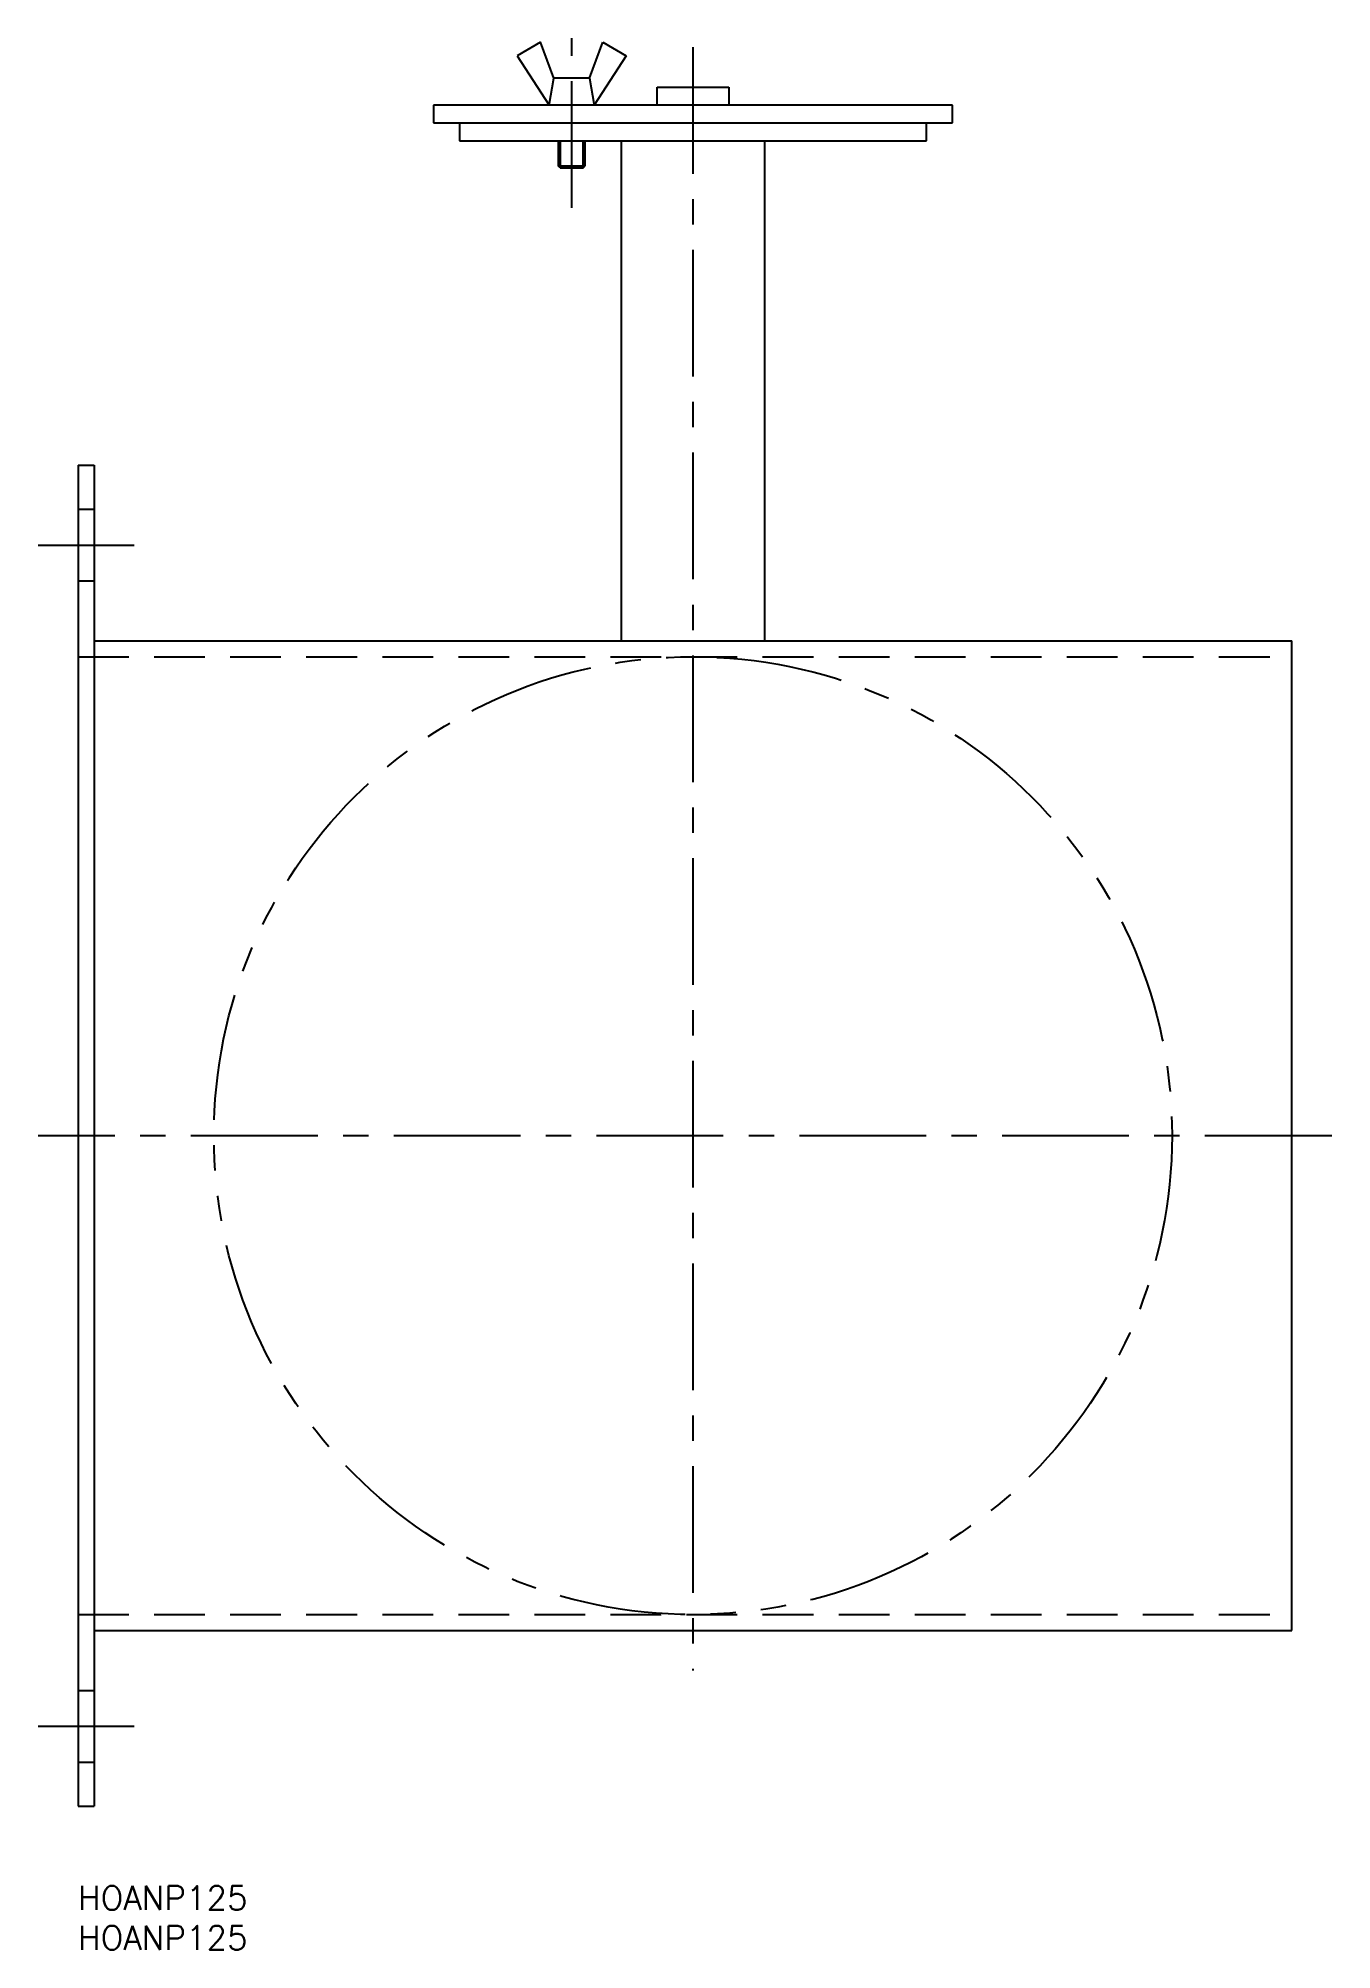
# Model space of a CAD drawing. Extents: x -5 to 157, y -8 to 232.
import ezdxf

# ---------------------------------------------------------------- set-up
doc = ezdxf.new("R2010")
doc.units = 0
doc.header["$LTSCALE"] = 0.5
for name, pattern in [('CENTER', [50.8, 31.75, -6.35, 6.35, -6.35]), ('DASHED', [19.05, 12.7, -6.35]), ('PHANTOM', [63.5, 31.75, -6.35, 6.35, -6.35, 6.35, -6.35])]:
    doc.linetypes.add(name, pattern=pattern)
for name, color, linetype in [('MSM_CENTER', 1, 'CENTER'), ('MSM_CONTINUOUS', 7, 'CONTINUOUS'), ('MSM_DASHED', 4, 'DASHED'), ('MSM_IMAGINARY', 6, 'PHANTOM'), ('MSM_NARROW', 5, 'CONTINUOUS'), ('MSM_PART_NUMBER', 7, 'CONTINUOUS')]:
    doc.layers.add(name, color=color, linetype=linetype)
doc.styles.get("Standard").update_dxf_attribs({"font": 'txt.shx', "height": 3, "bigfont": 'bigfont.shx'})

# ---------------------------------------------------------------- blocks, each defined once
blk = doc.blocks.new('*U2')
at = {"layer": 'MSM_PART_NUMBER'}
blk.add_text('HOANP125', height=3, dxfattribs=at).set_placement((0, -3))
blk = doc.blocks.new('*U3')
at = {"layer": 'MSM_PART_NUMBER'}
blk.add_text('HOANP125', height=3, dxfattribs=at).set_placement((0, -8))

msp = doc.modelspace()

# ---------------------------------------------------------------- linework, layer by layer
at = {"layer": 'MSM_CENTER'}
for p, q in [((61.81, 210.25), (61.81, 231.5)), ((77, 230.38), (77, 27)), ((-5, 168), (7, 168)), ((157, 94), (-5, 94)), ((-5, 20), (7, 20))]:
    msp.add_line(p, q, dxfattribs=at)
at = {"layer": 'MSM_CONTINUOUS'}
for p, q in [((57.92, 231), (55, 229.31)), ((59.56, 226.5), (57.92, 231)), ((64.06, 226.5), (65.7, 231)), ((65.7, 231), (68.62, 229.31)), ((55, 229.31), (59, 223.13)), ((68.62, 229.31), (64.63, 223.13)), ((59, 223.13), (59.56, 226.5)), ((64.06, 226.5), (59.56, 226.5)), ((64.06, 226.5), (64.63, 223.13)), ((72.5, 223.13), (72.5, 225.38)), ((72.5, 225.38), (81.5, 225.38)), ((81.5, 225.38), (81.5, 223.13)), ((109.5, 223.13), (44.5, 223.13)), ((44.5, 223.13), (44.5, 220.88)), ((109.5, 220.88), (109.5, 223.13)), ((44.5, 220.88), (109.5, 220.88)), ((47.75, 220.88), (47.75, 218.63)), ((106.25, 218.63), (106.25, 220.88)), ((47.75, 218.63), (106.25, 218.63)), ((60.13, 218.63), (60.13, 215.5)), ((63.5, 215.5), (63.5, 218.63)), ((68, 218.63), (68, 156)), ((86, 156), (86, 218.63)), ((60.38, 215.25), (60.13, 215.5)), ((60.13, 215.5), (63.5, 215.5)), ((60.38, 215.25), (63.25, 215.25)), ((63.25, 215.25), (63.5, 215.5)), ((0, 178), (0, 10)), ((0, 178), (2, 178)), ((2, 178), (2, 10)), ((2, 156), (152, 156)), ((152, 32), (152, 156)), ((2, 32), (152, 32)), ((0, 10), (2, 10))]:
    msp.add_line(p, q, dxfattribs=at)
at = {"layer": 'MSM_DASHED'}
for p, q in [((0, 172.5), (2, 172.5)), ((0, 163.5), (2, 163.5)), ((0, 154), (152, 154)), ((0, 34), (152, 34)), ((0, 24.5), (2, 24.5)), ((0, 15.5), (2, 15.5))]:
    msp.add_line(p, q, dxfattribs=at)
at = {"layer": 'MSM_IMAGINARY'}
msp.add_circle((77, 94), 60, dxfattribs=at)
at = {"layer": 'MSM_NARROW'}
for p, q in [((60.38, 218.63), (60.38, 215.25)), ((63.25, 215.25), (63.25, 218.63))]:
    msp.add_line(p, q, dxfattribs=at)

# ---------------------------------------------------------------- block references
at = {"layer": 'MSM_CONTINUOUS'}
for name in ['*U2', '*U3']:
    msp.add_blockref(name, (0, 0), dxfattribs=at)

doc.saveas('drawing.dxf')
